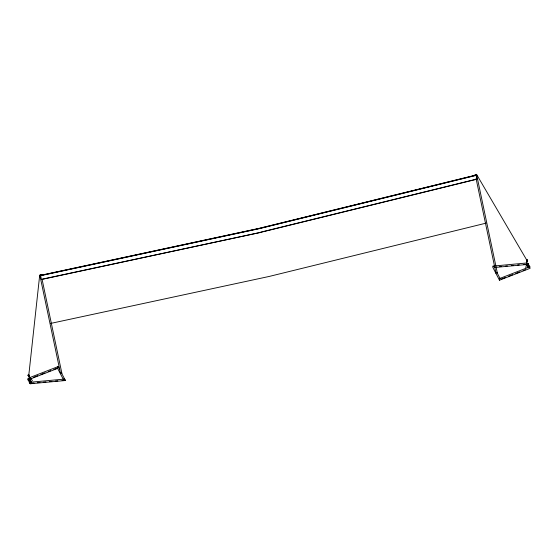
<?xml version="1.0" encoding="UTF-8"?>
<svg xmlns="http://www.w3.org/2000/svg" width="558" height="558" viewBox="0 0 558 558"><rect width="100%" height="100%" fill="white"/><g stroke="black" fill="none" stroke-linecap="round" stroke-linejoin="round"><path stroke-width="0.84" d="M29.26 375.701L29.19 375.513M526.633 261.095L527.666 260.963L526.515 260.816L527.624 260.753L527.15 260.53L527.512 260.14L527.212 260.921M476.037 178.455L495.985 273.106L496.522 272.492L497.255 272.667M29.218 375.799C26.91 377.006 30.453 375.687 28.702 375.583M29.288 375.952L28.737 376.043M526.536 260.816L526.947 260.963M525.782 267.791L527.226 260.816L527.408 261.165M28.514 375.715L28.144 375.429L28.695 376.05L39.695 275.192L41.229 275.338L41.299 274.822M527.219 260.879L476.567 174.424L475.088 174.619L476.637 174.745L497.297 272.799M528.698 266.013L528.077 266.438L528.175 267.456L527.031 264.855L527.617 264.053M28.444 376.427L28.584 375.764L29.149 375.771M29.128 375.674L28.737 375.764M30.223 382.6L30.271 383.765L65.37 380.514L64.693 379.245M526.606 263.348L526.996 265.169L527.045 263.934M28.856 379.74L29.504 379.754M57.669 366.976L57.648 368.399L63.396 379.531M499.48 278.798L499.459 280.221L530.1 268.335L529.661 267.261M60.655 373.023C59.797 373.846 62.405 372.946 61.666 372.981M41.278 274.822L39.785 275.254M28.026 378.338L28.486 380.298M41.159 275.066L39.918 275.645L60.578 373.7M28.151 375.778L28.681 375.932M30.076 381.951L30.655 381.965M29.309 380.137L29.1 380.507L29.421 380.361M39.918 275.645C42.485 274.961 39.932 274.48 39.918 275.645L40.518 275.192L39.89 275.359M32.413 380.619L28.584 375.764M526.696 261.095L526.619 260.739M528.482 266.431L529.361 266.515L529.493 267.156M29.197 380.479L29.246 380.444A1.011 0.976 -27.3 0 1 28.046 379.775A1.011 0.976 -27.3 0 1 28.828 378.589M63.947 379.133L63.64 379.635M41.397 275.666L41.118 274.982M475.242 175.428L476.567 174.424L475.256 174.731L476.637 174.745C476.204 173.517 474.635 175.254 475.36 175.4M496.362 272.171L495.971 273.036M28.465 376.085L28.465 375.813M28.284 378.157L58.06 366.606M33.689 377.257L37.721 375.687M40.95 374.439L44.982 372.877M48.204 371.621L50.625 370.686M53.847 369.431L57.879 367.868M57.648 368.399L29.462 379.335L29.288 378.575M499.863 278.428L528.921 267.149M501.3 279.063L505.332 277.5M508.547 276.252L512.579 274.689M515.801 273.441L519.826 271.879M523.048 270.63L525.462 269.688M528.733 266.354L528.224 266.822L528.342 267.784M492.944 266.124L492.777 267.268L499.459 280.221M527.617 264.387L527.582 265.015M476.525 174.389L475.897 174.556L476.637 174.745L475.318 175.003M40.497 275.345L258.898 228.396L475.116 175.261M476.044 175.219L258.982 228.557L41.425 275.324M40.664 275.673L259.065 228.717L476.127 175.379L476.937 179.209L259.875 232.553L41.466 279.502L40.581 275.512M260.635 232.184L475.165 179.467M486.144 223.123L269.082 276.468L50.673 323.417M527.164 265.496L528.482 265.19L528.14 264.108M42.234 279.16L259.875 232.553M493.077 266.096L527.177 262.944M499.626 266.633L501.335 266.473M505.618 266.075L507.327 265.915M511.609 265.517L513.318 265.364M517.601 264.966L519.31 264.806M523.592 264.408L525.301 264.255M526.661 264.513L494.367 267.505L493.697 266.236M30.795 382.195L64.079 379.112M31.492 383.269L34.038 383.032M37.435 382.718L39.988 382.481M43.385 382.167L45.937 381.93M49.334 381.616L51.88 381.379M55.284 381.065L57.83 380.828M62.078 380.43L63.779 380.277M499.968 278.4L500.359 278.742M58.158 366.578L59.476 369.082M528.314 265.141L528.196 264.917M29.923 380.27L30.648 381.63M528.684 267.275L528.719 266.703L529.2 267.003M528.161 264.22L528.314 264.869M30.746 381.414L29.713 381.351L29.665 382.586L28.353 379.656M529.256 266.285L529.661 267.477A1.011 0.976 -27.3 0 0 529.472 266.159A1.011 0.976 -27.3 0 0 528.119 266.299A1.011 0.976 -27.3 0 0 528.091 267.631M497.052 272.695L500.114 278.637M61.833 373.651L65.37 380.514M30.271 383.765C28.081 382.383 31.192 380.2 31.15 382.607M42.129 279.6L61.896 373.393M29.972 380.319L29.365 379.196L28.521 379.984M528.168 267.547A1.011 0.976 -27.3 0 1 527.84 266.264A1.011 0.976 -27.3 0 1 529.124 265.796A1.011 0.976 -27.3 0 1 529.675 266.989M528.098 263.585A1.011 0.976 -27.3 0 1 528.21 265.134M527.484 265.406A1.011 0.976 -27.3 0 1 527.226 265.364M526.989 265.259A1.011 0.976 -27.3 0 1 527.603 263.439M528.224 263.822A1.011 0.976 -27.3 0 1 528.335 265.378M527.603 265.65A1.011 0.976 -27.3 0 1 527.463 263.704M29.358 380.751A1.011 0.976 -27.3 0 1 28.158 379.677A1.011 0.976 -27.3 0 1 29.637 378.91A1.011 0.976 -27.3 0 1 29.825 380.507M29.351 378.603A1.011 0.976 -27.3 0 1 29.874 380.068M30.537 383.039A1.011 0.976 -27.3 0 1 29.33 382.049A1.011 0.976 -27.3 0 1 30.655 381.135A1.011 0.976 -27.3 0 1 31.178 382.6M30.411 382.795A1.011 0.976 -27.3 0 1 29.204 381.811A1.011 0.976 -27.3 0 1 30.53 380.891A1.011 0.976 -27.3 0 1 31.053 382.356M27.977 375.143L28.967 374.948L27.977 375.143M526.487 260.014L527.477 259.826L526.522 259.972"/></g></svg>
